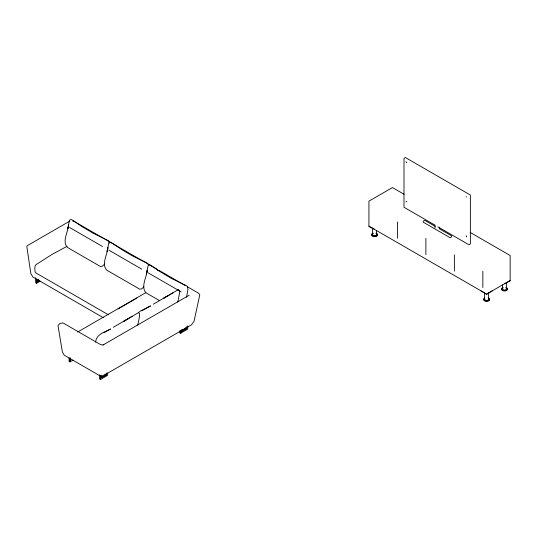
<?xml version="1.0" encoding="UTF-8"?>
<svg xmlns="http://www.w3.org/2000/svg" width="537" height="537" viewBox="0 0 537 537"><rect width="100%" height="100%" fill="white"/><g stroke="black" fill="none" stroke-linecap="round" stroke-linejoin="round"><path stroke-width="0.81" d="M95.606 342.223C96.15 334.148 104.728 332.188 110.521 329.013L103.883 332.745M186.527 297.263L187.937 289.45L187.46 286.516L186.863 285.973L171.451 278.428L161.16 272.313L150.326 265.056L149.622 264.855L148.152 265.567L146.333 274.273L147.232 270.346C146.769 277.105 140.358 287.067 146.104 292.873L159.006 300.317M137.767 325.16L139.513 316.508L139.6 313.83L138.445 312.648L123.362 321.522L132.23 316.32M177.781 302.062L179.526 293.403L179.613 290.732L178.459 289.544L163.376 298.418L172.927 292.813M138.553 312.641L140.54 310.97L150.535 305.909L141.875 310.809M104.634 264.117L102.413 266.151L100.466 266.52L67.494 247.483C61.742 241.684 68.152 231.715 68.615 224.956L67.716 228.883L69.535 220.177L71.005 219.472L71.71 219.673L82.544 226.929L92.841 233.045L108.252 240.589L108.843 241.126L109.32 243.214M143.936 286.812L141.721 288.846L139.768 289.215L106.803 270.178C101.05 264.379 107.46 254.41 107.924 247.651L107.024 251.578L108.843 242.872L110.313 242.16L111.018 242.362L121.852 249.624L132.149 255.733L147.561 263.278L148.407 264.728M128.128 318.736L113.3 327.308M168.141 295.632L153.314 304.204M69.676 221.184L27.152 245.758L26.85 246.691L30.817 273.514L32.952 277.072L103.232 317.649M37.328 280.361L38.738 279.549M37.771 281.22L39.134 280.435M39.188 280.623L37.771 281.435L37.771 279.2M35.63 277.669L35.63 282.704L36.597 283.261L40.248 281.153M77.67 332.007L145.842 292.645M118.066 308.923L136.848 298.075M69.078 357.884L69.078 361.314L70.045 361.871L73.005 360.159M189.172 295.236L103.097 344.935L103.802 344.7L101.909 344.982L99.734 344.13L63.655 323.294L62.735 322.905L59.822 323.596L57.996 325.563L62.373 351.977L64.165 355.158L99.533 375.578M101.258 376.571L105.5 374.121L106.648 374.792L106.648 373.296M181.519 330.235L182.875 329.45M184.184 328.698L185.594 327.879L186.748 328.543L186.748 327.053M105.809 374.255L191.534 324.764L194.045 321.24L199.811 294.719L198.408 293.115L187.151 286.604M101.708 377.43L106.46 374.678L106.46 373.188M181.801 331.181L186.561 328.436L186.561 326.946M405.912 201.912L406.818 201.382M106.648 374.792L101.708 377.645L101.708 375.188M186.748 328.543L181.801 331.403L181.801 329.691M99.567 374.745L99.567 378.907L100.526 379.464L107.642 375.363L107.642 372.859M179.66 330.846L179.66 332.665L180.627 333.222L187.735 329.114L187.735 325.905M466.197 196.998L466.633 196.743M368.926 226.158L486.616 294.101L510.15 280.515M480.964 290.846L486.616 294.377L492.261 290.846M67.091 246.275L51.834 254.538L36.1 264.6L35.14 265.996L34.771 267.997L35.1 271.99L36.06 273.031L108.32 314.749M158.254 270.742L159.449 270.608L185.084 285.409M404.086 194.28L392.466 187.567L368.926 201.153L368.926 226.433L374.578 229.42M470.197 232.44L510.15 255.511L510.15 280.784L504.498 283.778M437.89 226.836L468.962 244.778L470.372 243.959L470.372 195.038L405.408 157.536L403.999 158.348L403.999 207.269L435.064 225.204L435.064 227.923M435.098 226.312L424.713 220.318L423.297 221.13L423.297 222.217L450.134 237.71L451.543 236.898L451.543 235.81L439.306 228.742L439.306 227.379M73.73 221.123L145.681 262.667M146.393 263.076L156.932 269.171L157.912 270.534M69.508 227.433L102.48 246.47M108.816 250.128L141.788 269.165M148.125 272.823L181.097 291.853M405.912 161.684L406.818 162.724M466.197 235.662L466.633 236.971M506.498 282.415L506.498 288.94M502.504 284.865L502.504 288.94M488.61 292.746L488.61 299.27M484.616 292.746L484.616 299.27M482.85 271.272L482.85 287.584M454.369 254.833L454.369 271.138M425.888 238.388L425.888 254.699M397.407 221.949L397.407 238.253M376.571 230.507L376.571 234.582M372.577 228.064L372.577 234.582M180.815 330.705L180.815 333.115M180.627 330.725L180.627 333.222M100.714 375.343L100.714 379.357M100.526 375.303L100.526 379.464M70.233 358.548L70.233 361.757M70.045 357.702L70.045 361.871M36.785 279.139L36.785 283.147M36.597 279.092L36.597 283.261M488.663 298.082A2.9 1.678 0 0 1 488.663 300.452A2.9 1.678 0 0 1 484.562 300.452A2.9 1.678 0 0 1 484.562 298.082M489.126 298.814A2.9 1.678 0 0 1 488.274 301.022A2.9 1.678 0 0 1 484.387 300.727A2.9 1.678 0 0 1 484.562 298.465M488.341 298.693A2 1.155 0 0 1 486.871 300.411A2 1.155 0 0 1 484.683 298.968M485.2 300.465A2 1.155 0 0 1 484.884 300.223M484.683 299.948A2 1.155 0 0 1 484.683 299.351M505.955 287.49A2.9 1.678 0 0 1 506.727 290.02A2.9 1.678 0 0 1 502.276 290.02A2.9 1.678 0 0 1 503.048 287.49M507.304 288.886A2.9 1.678 0 0 1 504.498 290.994A2.9 1.678 0 0 1 501.699 288.886M501.988 288.483A2.9 1.678 0 0 1 503.048 287.872M505.955 287.872A2.9 1.678 0 0 1 507.015 288.483M506.23 288.362A2 1.155 0 0 1 504.498 290.094A2 1.155 0 0 1 502.773 288.362M505.914 290.134A2 1.155 0 0 1 505.498 290.322M503.505 290.322A2 1.155 0 0 1 503.088 290.134M376.303 234.011A2 1.155 0 0 1 374.578 235.736A2 1.155 0 0 1 372.846 234.011M376.028 233.132A2.9 1.678 0 0 1 376.799 235.662A2.9 1.678 0 0 1 372.356 235.662A2.9 1.678 0 0 1 373.128 233.132M376.028 233.514A2.9 1.678 0 0 1 376.799 236.045A2.9 1.678 0 0 1 372.356 236.045A2.9 1.678 0 0 1 373.128 233.514M375.987 235.783A2 1.155 0 0 1 375.094 236.079M374.061 236.079A2 1.155 0 0 1 373.161 235.783M74.401 221.519L73.059 221.157L74.401 221.519"/></g></svg>
